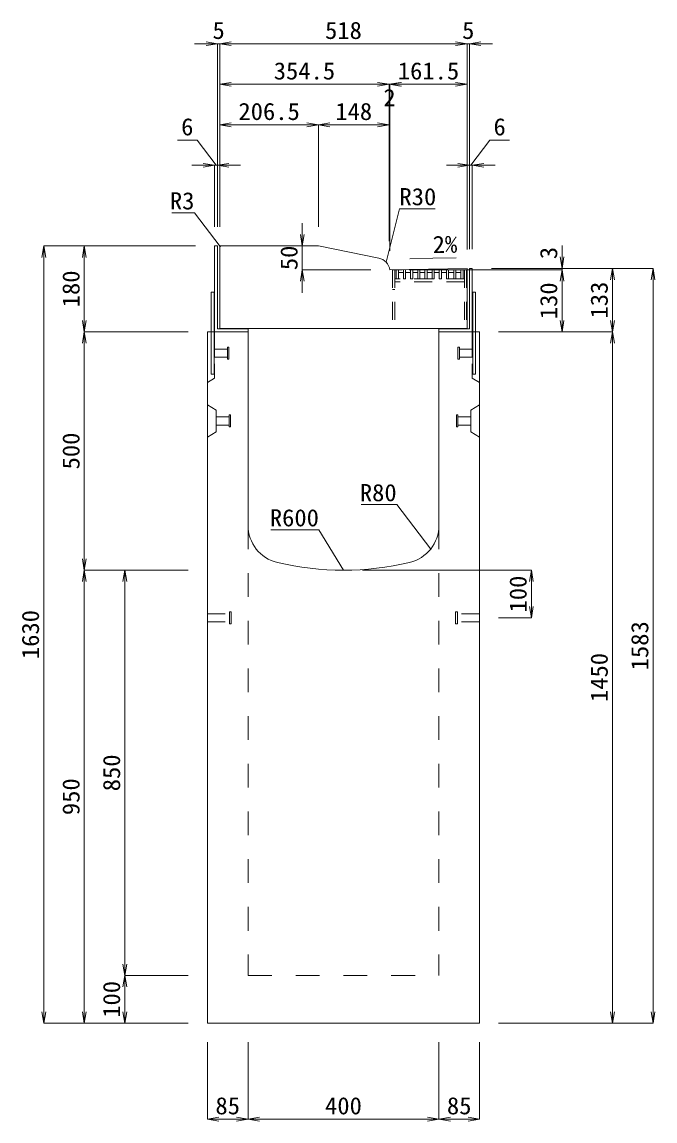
# Model space of a CAD drawing. Units: millimetres at full size. Extents: x -1809 to 57027, y -20349 to 17321.
# Drawn here: x 42395 to 43721, y -10801 to -8496 of the extents above; entities that cross this region are included whole.
import ezdxf
from ezdxf.enums import TextEntityAlignment as Align

# ---------------------------------------------------------------- set-up
doc = ezdxf.new("R2010")
doc.units = ezdxf.units.MM
doc.header["$LTSCALE"] = 50
for name, pattern in [('USER1', [2, 1, -1]), ('USER2', [1.35, 0.75, -0.6]), ('USER3', [1.35, 0.75, -0.6])]:
    doc.linetypes.add(name, pattern=pattern)
for name, color, linetype, lineweight in [('インサート', 3, 'USER2', 9), ('受枠', 3, 'Continuous', 5), ('寸法線', 7, 'Continuous', 13), ('引出線', 4, 'Continuous', 13), ('本体', 2, 'Continuous', 13), ('ｸﾞﾚｰﾁﾝｸﾞ', 7, 'USER3', 9)]:
    doc.layers.add(name, color=color, linetype=linetype, lineweight=lineweight)
doc.styles.add('ＭＳ 明朝', font='')
doc.styles.get('ＭＳ 明朝').set_extended_font_data('MS Mincho')

# ---------------------------------------------------------------- blocks, each defined once
blk = doc.blocks.new('open_arrow')
at = {"color": 0, "linetype": 'Continuous', "lineweight": -2}
blk.add_lwpolyline([(7.5, 1.25), (0, 0), (7.5, -1.25)], dxfattribs=at)

msp = doc.modelspace()

# ---------------------------------------------------------------- linework, layer by layer
at = {"layer": 'インサート'}
for p, q in [((42798.24, -9182.55), (42825.24, -9182.55)), ((42798.24, -9182.55), (42798.24, -9199.55)), ((42828.24, -9178.55), (42825.24, -9178.55)), ((42825.24, -9178.55), (42825.24, -9203.55)), ((42828.24, -9203.55), (42828.24, -9178.55)), ((43308.24, -9178.55), (43311.24, -9178.55)), ((43308.24, -9203.55), (43308.24, -9178.55)), ((43311.24, -9178.55), (43311.24, -9203.55)), ((43338.24, -9182.55), (43311.24, -9182.55)), ((43338.24, -9182.55), (43338.24, -9199.55)), ((42798.24, -9199.55), (42825.24, -9199.55)), ((42825.24, -9203.55), (42828.24, -9203.55)), ((43311.24, -9203.55), (43308.24, -9203.55)), ((43338.24, -9199.55), (43311.24, -9199.55)), ((42801.44, -9324.55), (42828.44, -9324.55)), ((42801.44, -9324.55), (42801.44, -9341.55)), ((42831.44, -9320.55), (42828.44, -9320.55)), ((42828.44, -9320.55), (42828.44, -9345.55)), ((42831.44, -9345.55), (42831.44, -9320.55)), ((43305.04, -9320.55), (43308.04, -9320.55)), ((43305.04, -9345.55), (43305.04, -9320.55)), ((43308.04, -9320.55), (43308.04, -9345.55)), ((43335.04, -9324.55), (43308.04, -9324.55)), ((43335.04, -9324.55), (43335.04, -9341.55)), ((42801.44, -9341.55), (42828.44, -9341.55)), ((42828.44, -9345.55), (42831.44, -9345.55)), ((43308.04, -9345.55), (43305.04, -9345.55)), ((43335.04, -9341.55), (43308.04, -9341.55)), ((42783.24, -9737.55), (42829.24, -9737.55)), ((42783.24, -9754.55), (42783.24, -9737.55)), ((42829.24, -9758.55), (42829.24, -9733.55)), ((42829.24, -9733.55), (42833.24, -9733.55)), ((42833.24, -9758.55), (42833.24, -9733.55)), ((43303.24, -9733.55), (43307.24, -9733.55)), ((43303.24, -9733.55), (43303.24, -9758.55)), ((43307.24, -9733.55), (43307.24, -9758.55)), ((43353.24, -9737.55), (43307.24, -9737.55)), ((43353.24, -9737.55), (43353.24, -9754.55)), ((42783.24, -9754.55), (42829.24, -9754.55)), ((42833.24, -9758.55), (42829.24, -9758.55)), ((43307.24, -9758.55), (43303.24, -9758.55)), ((43353.24, -9754.55), (43307.24, -9754.55))]:
    msp.add_line(p, q, dxfattribs=at)
at = {"layer": '受枠'}
for p, q in [((42804.24, -8966.05), (42798.24, -8966.05)), ((42798.24, -9146.05), (42798.24, -8966.05)), ((42804.24, -9140.05), (42804.24, -8966.05)), ((43332.24, -9140.05), (43332.24, -9013.05)), ((43332.24, -9013.05), (43338.24, -9013.05)), ((43338.24, -9146.05), (43338.24, -9013.05)), ((42791.24, -9063.05), (42791.24, -9235.05)), ((42797.24, -9063.05), (42791.24, -9063.05)), ((42797.24, -9063.05), (42797.24, -9235.05)), ((43339.24, -9063.05), (43339.24, -9235.05)), ((43339.24, -9063.05), (43345.24, -9063.05)), ((43345.24, -9063.05), (43345.24, -9235.05)), ((42868.24, -9146.05), (42798.24, -9146.05)), ((42868.24, -9140.05), (42804.24, -9140.05)), ((42868.24, -9146.05), (42868.24, -9140.05)), ((43268.24, -9146.05), (43268.24, -9140.05)), ((43268.24, -9140.05), (43332.24, -9140.05)), ((43338.24, -9146.05), (43268.24, -9146.05)), ((42791.24, -9235.05), (42797.24, -9235.05)), ((43345.24, -9235.05), (43339.24, -9235.05))]:
    msp.add_line(p, q, dxfattribs=at)
at = {"layer": '寸法線'}
for p, q in [((42857.24, -8541.93), (42756.24, -8541.93)), ((42804.24, -8926.03), (42804.24, -8541.93)), ((43327.24, -8541.93), (42809.24, -8541.93)), ((42809.24, -8926.03), (42809.24, -8541.93)), ((42809.24, -8926.03), (42809.24, -8541.93)), ((43279.24, -8541.93), (43380.24, -8541.93)), ((43327.24, -8973.23), (43327.24, -8541.93)), ((43327.24, -8973.23), (43327.24, -8541.93)), ((43332.24, -8973.03), (43332.24, -8541.93)), ((43211.74, -8626.93), (42809.24, -8626.93)), ((42809.24, -8926.03), (42809.24, -8626.93)), ((43213.67, -8626.93), (43115.74, -8626.93)), ((43163.74, -8956.03), (43163.74, -8626.93)), ((43327.24, -8626.93), (43165.67, -8626.93)), ((43165.67, -8976.03), (43165.67, -8626.93)), ((43327.24, -8973.23), (43327.24, -8626.93)), ((42809.24, -8711.93), (43015.74, -8711.93)), ((42809.24, -8926.03), (42809.24, -8711.93)), ((43015.74, -8926.03), (43015.74, -8711.93)), ((43015.74, -8711.93), (43163.74, -8711.93)), ((43015.74, -8926.03), (43015.74, -8711.93)), ((43163.74, -8956.03), (43163.74, -8711.93)), ((43163.74, -8956.03), (43163.74, -8717.95)), ((43165.67, -8976.03), (43165.67, -8717.95)), ((42761.62, -8744.13), (42720.39, -8744.13)), ((42801.24, -8796.93), (42761.62, -8744.13)), ((43335.24, -8796.93), (43374.86, -8744.13)), ((43374.86, -8744.13), (43416.09, -8744.13)), ((42852.24, -8796.93), (42750.24, -8796.93)), ((42798.24, -8926.03), (42798.24, -8796.93)), ((42804.24, -8926.03), (42804.24, -8796.93)), ((43284.24, -8796.93), (43386.24, -8796.93)), ((43332.24, -8973.03), (43332.24, -8796.93)), ((43338.24, -8973.03), (43338.24, -8796.93)), ((42982.08, -9064.11), (42982.08, -8918.05)), ((43526.18, -9064.05), (43526.18, -8965.05)), ((42440.3, -10596.05), (42440.3, -8966.05)), ((42758.22, -8966.05), (42440.3, -8966.05)), ((42525.3, -8966.05), (42525.3, -9146.05)), ((42758.22, -8966.05), (42525.3, -8966.05)), ((42982.08, -8966.05), (42975.72, -8966.05)), ((43125.66, -9016.11), (42982.08, -9016.11)), ((43205.69, -9016.05), (43526.18, -9016.05)), ((43205.69, -9016.05), (43526.18, -9016.05)), ((43378.26, -9013.05), (43632.02, -9013.05)), ((43378.26, -9013.05), (43717.02, -9013.05)), ((43378.26, -9013.05), (43526.18, -9013.05)), ((43526.18, -9146.05), (43526.18, -9016.05)), ((43632.02, -9013.05), (43632.02, -9146.05)), ((43717.02, -9013.05), (43717.02, -10596.05)), ((42743.22, -9146.05), (42525.3, -9146.05)), ((42525.3, -9146.05), (42525.3, -9646.05)), ((42743.22, -9146.05), (42525.3, -9146.05)), ((43393.26, -9146.05), (43632.02, -9146.05)), ((43393.26, -9146.05), (43632.02, -9146.05)), ((43393.26, -9146.05), (43526.18, -9146.05)), ((43632.02, -9146.05), (43632.02, -10596.05)), ((42743.22, -9646.05), (42525.3, -9646.05)), ((42525.3, -10596.05), (42525.3, -9646.05)), ((42743.22, -9646.05), (42525.3, -9646.05)), ((42610.3, -9646.05), (42610.3, -10496.05)), ((42743.22, -9646.05), (42610.3, -9646.05)), ((43108.26, -9646.05), (43462.02, -9646.05)), ((43462.02, -9646.05), (43462.02, -9746.05)), ((43393.26, -9746.05), (43462.02, -9746.05)), ((42743.22, -10496.05), (42610.3, -10496.05)), ((42610.3, -10496.05), (42610.3, -10596.05)), ((42743.22, -10496.05), (42610.3, -10496.05)), ((42743.22, -10596.05), (42440.3, -10596.05)), ((42743.22, -10596.05), (42525.3, -10596.05)), ((42743.22, -10596.05), (42610.3, -10596.05)), ((43393.26, -10596.05), (43632.02, -10596.05)), ((43393.26, -10596.05), (43717.02, -10596.05)), ((42783.24, -10636.07), (42783.24, -10797.21)), ((42868.24, -10636.07), (42868.24, -10797.21)), ((42868.24, -10636.07), (42868.24, -10797.21)), ((43268.24, -10636.07), (43268.24, -10797.21)), ((43268.24, -10636.07), (43268.24, -10797.21)), ((43353.24, -10636.07), (43353.24, -10797.21)), ((42783.24, -10797.21), (42868.24, -10797.21)), ((42868.24, -10797.21), (43268.24, -10797.21)), ((43268.24, -10797.21), (43353.24, -10797.21))]:
    msp.add_line(p, q, dxfattribs=at)
at = {"layer": '引出線'}
for points in [[(42810.12, -8966.93), (42756.07, -8896.57), (42708.34, -8896.57)], [(43157.65, -9000.19), (43185.55, -8887.86), (43260.23, -8887.86)], [(43207, -8992.9), (43255.74, -8991.93), (43304.49, -8990.95)], [(43251, -9601.63), (43179.74, -9508.52), (43105.07, -9508.52)], [(43068.24, -9646.05), (43016.88, -9561.3), (42915.87, -9561.3)]]:
    msp.add_lwpolyline(points, dxfattribs=at)
at = {"layer": '本体', "lineweight": 20}
for p, q in [((42809.24, -8966.05), (42809.24, -9139.05)), ((43015.74, -8966.05), (42809.24, -8966.05)), ((43142.05, -8991.66), (43015.74, -8966.05)), ((43165.67, -9016.05), (43327.24, -9013.25)), ((43327.24, -9139.05), (43327.24, -9013.25)), ((43327.24, -9139.05), (42809.24, -9139.05))]:
    msp.add_line(p, q, dxfattribs=at)
at = {"layer": '本体'}
for p, q in [((42783.24, -9146.05), (42783.24, -10596.05)), ((42868.24, -9146.05), (42783.24, -9146.05)), ((42868.24, -9146.05), (42868.24, -9552.02)), ((43268.24, -9552.02), (43268.24, -9146.05)), ((43353.24, -9146.05), (43268.24, -9146.05)), ((43353.24, -10596.05), (43353.24, -9146.05)), ((42783.24, -10596.05), (43353.24, -10596.05))]:
    msp.add_line(p, q, dxfattribs=at)
at = {"layer": '本体', "linetype": 'USER2', "lineweight": 9}
for p, q in [((42798.24, -9146.05), (42798.24, -9243.05)), ((43338.24, -9146.05), (43338.24, -9243.05)), ((42798.24, -9243.05), (42783.24, -9252.55)), ((43338.24, -9243.05), (43353.24, -9252.55))]:
    msp.add_line(p, q, dxfattribs=at)
at = {"layer": '本体', "lineweight": 9}
for p, q in [((42783.24, -9299.05), (42801.44, -9310.55)), ((42801.44, -9310.55), (42801.44, -9355.55)), ((43353.24, -9299.05), (43335.04, -9310.55)), ((43335.04, -9310.55), (43335.04, -9355.55)), ((42783.24, -9367.05), (42801.44, -9355.55)), ((43353.24, -9367.05), (43335.04, -9355.55))]:
    msp.add_line(p, q, dxfattribs=at)
at = {"layer": '本体', "linetype": 'USER1', "lineweight": 15}
for p, q in [((42868.24, -9552.02), (42868.24, -10496.05)), ((43268.24, -9552.02), (43268.24, -10496.05)), ((42868.24, -10496.05), (43268.24, -10496.05))]:
    msp.add_line(p, q, dxfattribs=at)
at = {"layer": '本体', "lineweight": 20}
for centre, radius, start, end in [((42812.24, -8969.05), 3, 90, 180), ((43136.09, -9021.06), 30, 9.60388, 78.54131)]:
    msp.add_arc(centre, radius, start, end, dxfattribs=at)
at = {"layer": '本体'}
for centre, radius, start, end in [((42948.24, -9552.02), 80, 180, 256.65764), ((43188.24, -9552.02), 80, 283.34236, 0), ((43068.24, -9046.05), 600, 256.65764, 283.34236)]:
    msp.add_arc(centre, radius, start, end, dxfattribs=at)
at = {"layer": 'ｸﾞﾚｰﾁﾝｸﾞ'}
for p, q in [((43171.24, -9016.05), (43171.24, -9139.05)), ((43326.24, -9016.05), (43171.24, -9016.05)), ((43175.74, -9016.05), (43175.74, -9139.05)), ((43321.74, -9035.05), (43175.74, -9035.05)), ((43178.74, -9035.05), (43178.74, -9016.05)), ((43178.74, -9035.05), (43183.24, -9035.05)), ((43183.2, -9022.05), (43193.8, -9022.05)), ((43183.24, -9035.05), (43183.24, -9016.05)), ((43193.8, -9035.05), (43193.8, -9016.05)), ((43193.8, -9035.05), (43198.3, -9035.05)), ((43198.25, -9022.05), (43208.85, -9022.05)), ((43198.3, -9035.05), (43198.3, -9016.05)), ((43208.85, -9035.05), (43208.85, -9016.05)), ((43208.85, -9035.05), (43213.35, -9035.05)), ((43213.31, -9022.05), (43223.91, -9022.05)), ((43213.35, -9035.05), (43213.35, -9016.05)), ((43223.91, -9035.05), (43223.91, -9016.05)), ((43223.91, -9035.05), (43228.41, -9035.05)), ((43228.36, -9022.05), (43238.96, -9022.05)), ((43228.41, -9035.05), (43228.41, -9016.05)), ((43238.96, -9035.05), (43238.96, -9016.05)), ((43238.96, -9035.05), (43243.46, -9035.05)), ((43243.42, -9022.05), (43254.02, -9022.05)), ((43243.46, -9035.05), (43243.46, -9016.05)), ((43254.02, -9035.05), (43254.02, -9016.05)), ((43254.02, -9035.05), (43258.52, -9035.05)), ((43258.47, -9022.05), (43269.07, -9022.05)), ((43258.52, -9035.05), (43258.52, -9016.05)), ((43269.07, -9035.05), (43269.07, -9016.05)), ((43269.07, -9035.05), (43273.57, -9035.05)), ((43273.53, -9022.05), (43284.13, -9022.05)), ((43273.57, -9035.05), (43273.57, -9016.05)), ((43284.13, -9035.05), (43284.13, -9016.05)), ((43284.13, -9035.05), (43288.63, -9035.05)), ((43288.59, -9022.05), (43299.19, -9022.05)), ((43288.63, -9035.05), (43288.63, -9016.05)), ((43299.19, -9035.05), (43299.19, -9016.05)), ((43299.19, -9035.05), (43303.69, -9035.05)), ((43303.69, -9035.05), (43303.69, -9016.05)), ((43303.69, -9022.05), (43314.24, -9022.05)), ((43314.24, -9035.05), (43314.24, -9016.05)), ((43314.24, -9035.05), (43318.74, -9035.05)), ((43318.74, -9035.05), (43318.74, -9016.05)), ((43321.74, -9016.05), (43321.74, -9139.05)), ((43326.24, -9016.05), (43326.24, -9139.05)), ((43175.74, -9057.55), (43171.24, -9057.55)), ((43321.74, -9041.05), (43175.74, -9041.05))]:
    msp.add_line(p, q, dxfattribs=at)

# ---------------------------------------------------------------- block references
at = {"layer": '寸法線', "xscale": 3.2, "yscale": 3.2}
for p, rotation in [((42804.24, -8541.93), 180), ((43327.24, -8541.93), 180), ((43327.24, -8541.93), 180), ((43163.74, -8626.93), 180), ((43327.24, -8626.93), 180), ((43015.74, -8711.93), 180), ((43163.74, -8711.93), 180), ((42798.24, -8796.93), 180), ((43332.24, -8796.93), 180), ((42982.08, -8966.05), 90), ((42440.3, -8966.05), 270), ((42525.3, -8966.05), 270), ((43526.18, -9013.05), 90), ((42982.08, -9016.11), 270), ((43526.18, -9016.05), 270), ((43526.18, -9016.05), 270), ((43632.02, -9013.05), 270), ((43717.02, -9013.05), 270), ((42525.3, -9146.05), 90), ((43526.18, -9146.05), 90), ((43632.02, -9146.05), 90), ((42525.3, -9146.05), 270), ((43632.02, -9146.05), 270), ((42525.3, -9646.05), 90), ((42525.3, -9646.05), 270), ((42610.3, -9646.05), 270), ((43462.02, -9646.05), 270), ((43462.02, -9746.05), 90), ((42610.3, -10496.05), 90), ((42610.3, -10496.05), 270), ((42440.3, -10596.05), 90), ((42525.3, -10596.05), 90), ((42610.3, -10596.05), 90), ((43632.02, -10596.05), 90), ((43717.02, -10596.05), 90), ((42868.24, -10797.21), 180), ((43268.24, -10797.21), 180), ((43353.24, -10797.21), 180)]:
    msp.add_blockref('open_arrow', p, dxfattribs=dict(at, rotation=rotation))
for p in [(42809.24, -8541.93), (42809.24, -8541.93), (43332.24, -8541.93), (42809.24, -8626.93), (43163.74, -8626.93), (43165.67, -8626.93), (43165.67, -8626.93), (42809.24, -8711.93), (43015.74, -8711.93), (42804.24, -8796.93), (43338.24, -8796.93), (42783.24, -10797.21), (42868.24, -10797.21), (43268.24, -10797.21)]:
    msp.add_blockref('open_arrow', p, dxfattribs=at)
at = {"layer": '引出線', "xscale": 0.0533, "yscale": 0.0533}
for p, rotation in [((42810.12, -8966.93), 127.5), ((43157.65, -9000.19), 76), ((43207, -8992.9), 1.1), ((43251, -9601.63), 127.4), ((43068.24, -9646.05), 121.2)]:
    msp.add_blockref('open_arrow', p, dxfattribs=dict(at, rotation=rotation))

# ---------------------------------------------------------------- texts
at = {"layer": '寸法線', "style": 'ＭＳ 明朝', "width": 1.05}
for s, p in [('5', (42806.74, -8513.91)), ('518', (43068.24, -8513.91)), ('5', (43329.74, -8513.91)), ('354.5', (42986.49, -8598.91)), ('161.5', (43246.46, -8598.91)), ('2', (43164.71, -8654.95)), ('206.5', (42912.49, -8683.91)), ('148', (43089.74, -8683.91)), ('6', (42741.01, -8716.11)), ('6', (43395.47, -8716.11)), ('85', (42825.74, -10769.19)), ('400', (43068.24, -10769.19)), ('85', (43310.74, -10769.19))]:
    msp.add_text(s, height=36.03, dxfattribs=at).set_placement(p, align=Align.MIDDLE_CENTER)
for s, p in [('50', (42954.06, -8991.08)), ('3', (43498.16, -8980.99)), ('180', (42497.28, -9056.05)), ('130', (43498.16, -9081.05)), ('133', (43604, -9079.55)), ('500', (42497.28, -9396.05)), ('100', (43434, -9696.05)), ('1630', (42412.28, -9781.05)), ('1583', (43689, -9804.55)), ('1450', (43604, -9871.05)), ('850', (42582.28, -10071.05)), ('950', (42497.28, -10121.05)), ('100', (42582.28, -10546.05))]:
    msp.add_text(s, height=36.03, rotation=90, dxfattribs=at).set_placement(p, align=Align.MIDDLE_CENTER)
at = {"layer": '引出線', "style": 'ＭＳ 明朝', "width": 1.05}
msp.add_text('R30', height=36.03, dxfattribs=at).set_placement((43185.55, -8844.66), align=Align.TOP_LEFT)
for s, p in [('R3', (42756.07, -8853.37)), ('R80', (43179.74, -9465.32)), ('R600', (43016.88, -9518.1))]:
    msp.add_text(s, height=36.03, dxfattribs=at).set_placement(p, align=Align.TOP_RIGHT)
msp.add_text('2%', height=36.03, rotation=1.146, dxfattribs=at).set_placement((43254.81, -8945.04), align=Align.TOP_LEFT)

doc.saveas('drawing.dxf')
